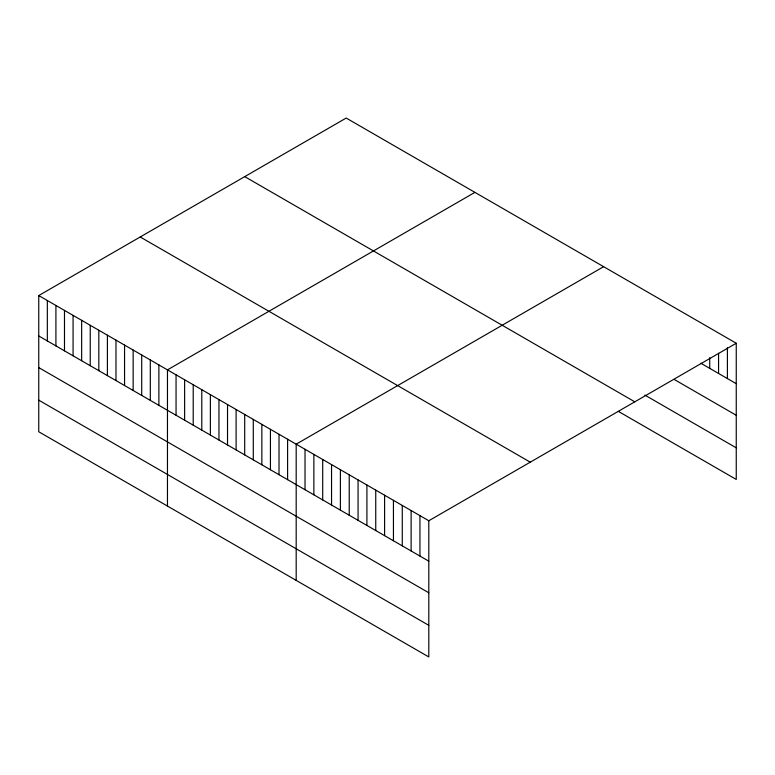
<?xml version="1.0" encoding="UTF-8"?>
<svg xmlns="http://www.w3.org/2000/svg" width="775" height="775" viewBox="0 0 775 775"><rect width="100%" height="100%" fill="white"/><g stroke="black" fill="none" stroke-linecap="round" stroke-linejoin="round"><path stroke-width="1.16" d="M38.75 295.556L428.798 520.752L428.798 656.948L38.75 431.752L38.75 295.556L346.202 118.052L736.25 343.248L736.25 479.444L618.373 411.389M474.92 192.365L167.468 369.869L167.468 506.065M603.638 266.677L296.186 444.182L296.186 580.388M428.798 520.752L736.25 343.248M700.881 363.252L736.25 383.673M674.366 379.547L736.25 415.274M644.887 395.095L736.25 447.834M244.745 176.632L634.793 401.818M140.207 236.976L530.255 462.171M38.75 335.982L428.798 561.178M38.75 367.592L428.798 592.778M38.75 400.152L428.798 625.347M727.405 347.655L727.405 378.568M718.57 353.245L718.57 373.463M709.726 357.653L709.726 368.358M419.953 515.646L419.953 556.072M411.118 510.541L411.118 550.967M402.273 505.436L402.273 545.862M393.438 500.33L393.438 540.756M384.594 495.225L384.594 535.651M375.749 490.12L375.749 530.546M366.914 485.014L366.914 525.44M358.069 479.919L358.069 520.345M349.225 474.813L349.225 515.239M340.39 469.708L340.39 510.134M331.545 464.603L331.545 505.029M322.71 459.498L322.71 499.923M313.865 454.392L313.865 494.818M305.021 449.287L305.021 489.713M287.603 439.231L287.603 479.657M279.019 434.271L279.019 474.697M270.436 429.321L270.436 469.747M261.853 424.371L261.853 464.797M253.28 419.411L253.28 459.837M244.697 414.46L244.697 454.886M236.113 409.5L236.113 449.926M227.53 404.55L227.53 444.976M218.957 399.6L218.957 440.026M210.374 394.64L210.374 435.066M201.791 389.689L201.791 430.115M193.208 384.729L193.208 425.155M184.624 379.779L184.624 420.205M176.051 374.829L176.051 415.255M158.885 364.918L158.885 405.344M150.302 359.958L150.302 400.384M141.718 355.008L141.718 395.434M133.145 350.058L133.145 390.484M124.562 345.098L124.562 385.524M115.979 340.147L115.979 380.573M107.396 335.188L107.396 375.613M98.822 330.237L98.822 370.663M90.239 325.277L90.239 365.713M81.656 320.327L81.656 360.753M73.073 315.377L73.073 355.802M64.49 310.417L64.49 350.843M55.916 305.466L55.916 345.892M47.333 300.506L47.333 340.942"/></g></svg>
